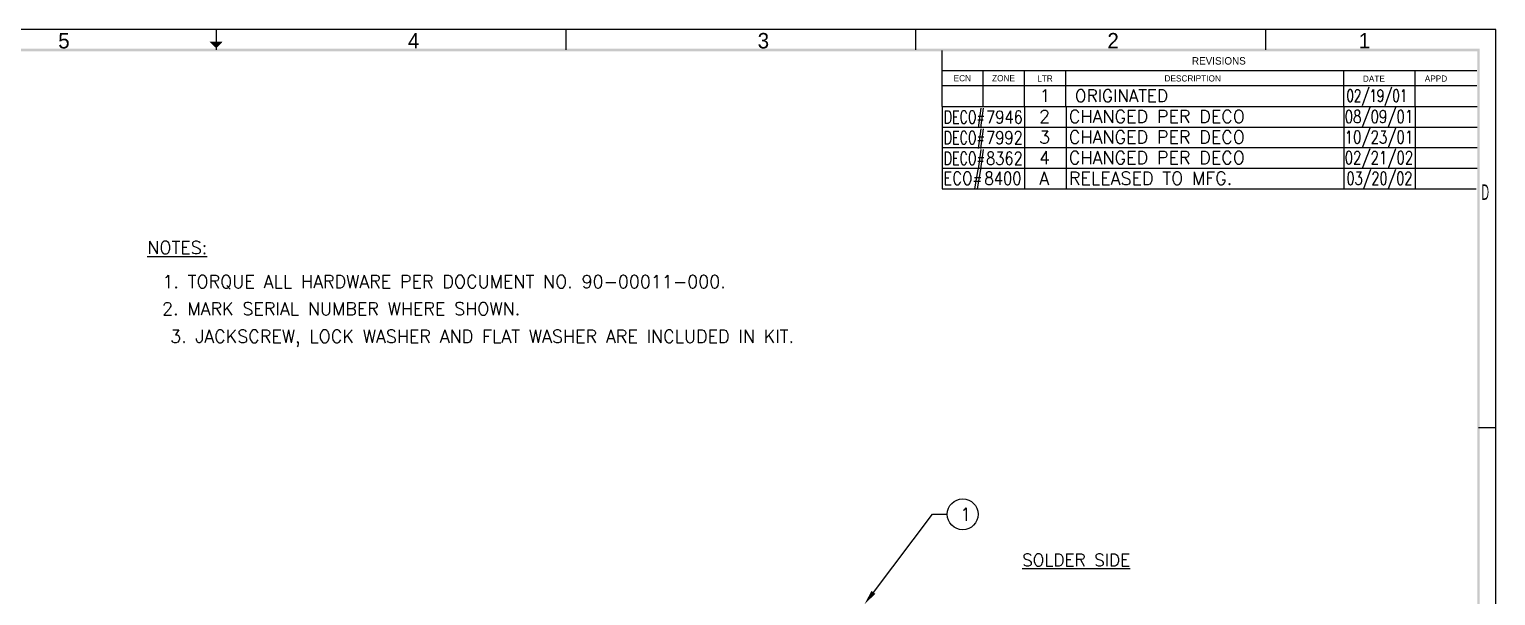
# Model space of a CAD drawing. Extents: x 0 to 31.8, y 0 to 20.
# Drawn here: x 13.98 to 31.8, y 13.13 to 20 of the extents above; entities that cross this region are included whole.
import ezdxf
from ezdxf.enums import TextEntityAlignment as Align

# ---------------------------------------------------------------- set-up
doc = ezdxf.new("R2010")
doc.units = 0
doc.header["$LTSCALE"] = 0.25
doc.header["$MEASUREMENT"] = 0
for name, color, linetype in [('DIMS', 1, 'CONTINUOUS'), ('FORMAT', 3, 'CONTINUOUS'), ('NOTES', 4, 'CONTINUOUS'), ('OBJECT', 2, 'CONTINUOUS'), ('TITLE1', 6, 'CONTINUOUS')]:
    doc.layers.add(name, color=color, linetype=linetype)
doc.styles.add('RMS156', font='ROMANS', dxfattribs={"height": 0.156})
doc.styles.add('ROMANS', font='romans.shx')
doc.styles.add('SM2', font='TXT', dxfattribs={"width": 0.5})

# ---------------------------------------------------------------- blocks, each defined once
blk = doc.blocks.new('DDWG')
at = {"layer": 'FORMAT'}
for p, q in [((31.8, 20), (0, 20)), ((16.251, 20), (16.251, 19.75)), ((20.501, 20), (20.501, 19.75)), ((24.751, 20), (24.751, 19.75)), ((29.001, 20), (29.001, 19.75)), ((31.8, 0), (31.8, 20)), ((25.073, 19.065), (25.073, 19.745)), ((31.573, 19.495), (25.073, 19.495)), ((25.573, 19.065), (25.573, 19.495)), ((26.073, 19.065), (26.073, 19.495)), ((26.578, 19.065), (26.578, 19.495)), ((29.953, 19.065), (29.953, 19.495)), ((30.823, 19.065), (30.823, 19.495)), ((31.573, 19.315), (25.073, 19.315)), ((31.794, 15.166), (31.59, 15.166))]:
    blk.add_line(p, q, dxfattribs=at)
blk.add_solid([(16.172, 19.849), (16.328, 19.849), (16.252, 19.771)], dxfattribs=at)
for points in [[(31.606, 19.735), (31.606, 19.765), (0.276, 19.735), (0.276, 19.765)], [(31.576, 0.235), (31.606, 0.235), (31.576, 19.765), (31.606, 19.765)]]:
    blk.add_trace(points, dxfattribs=at)
for s, p in [('3', (22.901, 19.769)), ('2', (27.151, 19.769)), ('5', (14.401, 19.769)), ('4', (18.651, 19.769)), ('1', (30.206, 19.769))]:
    blk.add_text(s, height=0.187, dxfattribs=at).set_placement(p, align=Align.CENTER)
for s, height, p in [('REVISIONS', 0.09, (28.436, 19.618)), ('ECN', 0.075, (25.319, 19.407)), ('ZONE', 0.075, (25.819, 19.407)), ('LTR', 0.075, (26.323, 19.404)), ('DESCRIPTION', 0.075, (28.118, 19.405)), ('DATE', 0.075, (30.32, 19.401)), ('APPD', 0.075, (31.075, 19.403))]:
    blk.add_text(s, height=height, dxfattribs=at).set_placement(p, align=Align.MIDDLE)
at = {"layer": 'FORMAT', "style": 'ROMANS'}
blk.add_text('ORIGINATED', height=0.15, dxfattribs=at).set_placement((26.687, 19.119))
at = {"layer": 'FORMAT', "style": 'SM2', "width": 0.5}
blk.add_text('D', height=0.187, dxfattribs=at).set_placement((31.674, 17.931), align=Align.CENTER)
at = {"layer": 'TITLE1', "style": 'ROMANS', "flags": 8}
for tag, height, p in [('XX', 0.15, (26.31, 19.119)), ('XX', 0.093, (25.092, 1.574)), ('XX', 0.093, (25.075, 1.427)), ('XX/XX', 0.075, (25.05, 1.264))]:
    blk.add_attdef(tag, text='', height=height, dxfattribs=at).set_placement(p, align=Align.CENTER)
at = {"layer": 'TITLE1', "style": 'ROMANS', "width": 0.718171, "flags": 8}
blk.add_attdef('XX/XX/XX', text='', height=0.15, dxfattribs=at).set_placement((29.981, 19.11), (30.807, 19.11), align=Align.FIT)
at = {"layer": 'TITLE1', "color": 6, "style": 'ROMANS'}
for tag, p, height in [('XXXXXX', (29.834, 2.321), 0.125), ('XX-XXXXX-XXX', (28.456, 0.571), 0.188)]:
    blk.add_attdef(tag, p, '', height=height, dxfattribs=at)
at = {"layer": 'TITLE1', "style": 'ROMANS'}
for tag, p, height in [('XXXXXXX', (25.435, 1.893), 0.1), ('XX/XX/XX', (26.845, 1.893), 0.1), ('XXXXXXXX', (23.667, 0.819), 0.09), ('XXXXXXXX', (23.664, 0.673), 0.09), ('XXXXXXXX', (23.665, 0.332), 0.09), ('XXXXXXX', (25.474, 0.31), 0.125), ('X', (30.307, 0.304), 0.125)]:
    blk.add_attdef(tag, p, '', height=height, dxfattribs=at)
at = {"layer": 'TITLE1', "style": 'ROMANS', "flags": 8}
for tag, p, height in [('XXXXX', (23.98, 1.586), 0.093), ('XXXXXXXX', (25.435, 1.529), 0.1), ('XX/XX/XX', (26.845, 1.529), 0.1), ('XXXXX', (23.972, 1.427), 0.093), ('XXXXX', (23.972, 1.256), 0.093)]:
    blk.add_attdef(tag, p, '', height=height, dxfattribs=at)
at = {"layer": 'TITLE1', "color": 6, "style": 'ROMANS'}
for tag, p in [('XXXXXXXXXXXXXXXX', (29.295, 1.31)), ('XXXXXXXXXXXXXXXXXXXX', (29.649, 1.021)), ('XX', (31.205, 0.571))]:
    blk.add_attdef(tag, text='', height=0.188, dxfattribs=at).set_placement(p, align=Align.CENTER)
at = {"layer": 'TITLE1', "style": 'ROMANS'}
for tag, p in [('XXXXX', (28.377, 0.304)), ('X', (30.794, 0.304))]:
    blk.add_attdef(tag, text='', height=0.125, dxfattribs=at).set_placement(p, align=Align.CENTER)
blk = doc.blocks.new('DREVBLK')
at = {"layer": 'FORMAT'}
for p, q in [((0, 0), (6.5, 0)), ((0, 0), (0, -0.25)), ((1, 0), (1, -0.25)), ((1.505, 0), (1.505, -0.25)), ((4.88, 0), (4.88, -0.25)), ((5.75, 0), (5.75, -0.25)), ((0, -0.25), (6.5, -0.25))]:
    blk.add_line(p, q, dxfattribs=at)
at = {"layer": 'NOTES', "style": 'RMS156', "width": 0.665567}
blk.add_text('DECO#', height=0.156, dxfattribs=at).set_placement((0.019, -0.208), (0.519, -0.208), align=Align.FIT)
at = {"layer": 'NOTES', "style": 'RMS156'}
for tag, width, p, p2 in [('DECO#', 0.594976, (0.534, -0.208), (0.98, -0.208)), ('DATE', 1.55607, (4.892, -0.201), (5.724, -0.201))]:
    blk.add_attdef(tag, text='', height=0.156, dxfattribs=dict(at, width=width)).set_placement(p, p2, align=Align.FIT)
blk.add_attdef('REV.', text='', height=0.156, dxfattribs=at).set_placement((1.245, -0.201), align=Align.CENTER)
blk.add_attdef('DESCRIPTION', (1.54, -0.2), '', height=0.156, dxfattribs=at)
blk = doc.blocks.new('crevblkECO')
at = {"layer": 'FORMAT'}
for p, q in [((0, 0), (6.489, 0)), ((0, 0), (0, -0.25)), ((1, 0), (1, -0.25)), ((1.505, 0), (1.505, -0.25)), ((4.88, 0), (4.88, -0.25)), ((5.75, 0), (5.75, -0.25)), ((0, -0.25), (6.489, -0.25))]:
    blk.add_line(p, q, dxfattribs=at)
at = {"layer": 'NOTES', "style": 'RMS156', "width": 0.799279}
blk.add_text('ECO#', height=0.156, dxfattribs=at).set_placement((0.014, -0.2), (0.489, -0.2), align=Align.FIT)
at = {"layer": 'NOTES', "style": 'RMS156'}
for tag, width, p, p2 in [('ECO#', 0.786713, (0.514, -0.2), (0.964, -0.2)), ('DATE', 1.495726, (4.914, -0.2), (5.714, -0.2))]:
    blk.add_attdef(tag, text='', height=0.156, dxfattribs=dict(at, width=width)).set_placement(p, p2, align=Align.FIT)
blk.add_attdef('REV.', text='', height=0.156, dxfattribs=at).set_placement((1.239, -0.2), align=Align.CENTER)
blk.add_attdef('DESCRIPTION', (1.539, -0.2), '', height=0.156, dxfattribs=at)

msp = doc.modelspace()

# ---------------------------------------------------------------- linework, layer by layer
at = {"layer": 'DIMS', "color": 1, "linetype": 'Continuous'}
for p, q in [((24.2381, 13.1671), (24.9559, 14.115)), ((24.9559, 14.115), (25.1359, 14.115))]:
    msp.add_line(p, q, dxfattribs=at)
at = {"layer": 'DIMS', "color": 1}
msp.add_circle((25.3234, 14.115), 0.1875, dxfattribs=at)
at = {"layer": 'DIMS', "color": 1, "linetype": 'Continuous'}
msp.add_solid([(24.262, 13.149), (24.2141, 13.1852), (24.1294, 13.0236)], dxfattribs=at)
at = {"layer": 'FORMAT'}
msp.add_line((25.0735, 19.065), (31.5755, 19.065), dxfattribs=at)

# ---------------------------------------------------------------- block references
msp.add_blockref('DDWG', (0, 0), dxfattribs=at)
at = {"layer": 'OBJECT'}
ref = msp.add_blockref('DREVBLK', (25.0735, 19.065), dxfattribs=at)
ref.add_attrib('DECO#', '7946', dxfattribs={"layer": 'NOTES', "height": 0.156, "style": 'RMS156', "width": 0.780423}).set_placement((25.6072, 18.8567), (26.0536, 18.8567), align=Align.FIT)
ref.add_attrib('REV.', '2', dxfattribs={"layer": 'NOTES', "height": 0.156, "style": 'RMS156'}).set_placement((26.318, 18.8641), align=Align.CENTER)
ref.add_attrib('DESCRIPTION', 'CHANGED PER DECO', (26.6136, 18.8646), dxfattribs={"layer": 'NOTES', "height": 0.156, "style": 'RMS156'})
ref.add_attrib('DATE', '08/09/01', dxfattribs={"layer": 'NOTES', "height": 0.156, "style": 'RMS156', "width": 0.72282}).set_placement((29.9653, 18.864), (30.7976, 18.864), align=Align.FIT)
ref = msp.add_blockref('DREVBLK', (25.0735, 18.815), dxfattribs=at)
ref.add_attrib('DECO#', '7992', dxfattribs={"layer": 'NOTES', "height": 0.156, "style": 'RMS156', "width": 0.780423}).set_placement((25.6072, 18.6067), (26.0536, 18.6067), align=Align.FIT)
ref.add_attrib('REV.', '3', dxfattribs={"layer": 'NOTES', "height": 0.156, "style": 'RMS156'}).set_placement((26.318, 18.6141), align=Align.CENTER)
ref.add_attrib('DESCRIPTION', 'CHANGED PER DECO', (26.6136, 18.6146), dxfattribs={"layer": 'NOTES', "height": 0.156, "style": 'RMS156'})
ref.add_attrib('DATE', '10/23/01', dxfattribs={"layer": 'NOTES', "height": 0.156, "style": 'RMS156', "width": 0.72282}).set_placement((29.9653, 18.614), (30.7976, 18.614), align=Align.FIT)
ref = msp.add_blockref('DREVBLK', (25.0735, 18.565), dxfattribs=at)
ref.add_attrib('DECO#', '8362', dxfattribs={"layer": 'NOTES', "height": 0.156, "style": 'RMS156', "width": 0.780423}).set_placement((25.6072, 18.3567), (26.0536, 18.3567), align=Align.FIT)
ref.add_attrib('REV.', '4', dxfattribs={"layer": 'NOTES', "height": 0.156, "style": 'RMS156'}).set_placement((26.318, 18.3641), align=Align.CENTER)
ref.add_attrib('DESCRIPTION', 'CHANGED PER DECO', (26.6136, 18.3646), dxfattribs={"layer": 'NOTES', "height": 0.156, "style": 'RMS156'})
ref.add_attrib('DATE', '02/21/02', dxfattribs={"layer": 'NOTES', "height": 0.156, "style": 'RMS156', "width": 0.695882}).set_placement((29.9653, 18.364), (30.7976, 18.364), align=Align.FIT)
ref = msp.add_blockref('crevblkECO', (25.0735, 18.315), dxfattribs=at)
ref.add_attrib('ECO#', '8400', dxfattribs={"layer": 'NOTES', "height": 0.156, "style": 'RMS156', "width": 0.786713}).set_placement((25.5878, 18.115), (26.0378, 18.115), align=Align.FIT)
ref.add_attrib('REV.', 'A', dxfattribs={"layer": 'NOTES', "height": 0.156, "style": 'RMS156'}).set_placement((26.3128, 18.115), align=Align.CENTER)
ref.add_attrib('DESCRIPTION', 'RELEASED TO MFG.', (26.6128, 18.115), dxfattribs={"layer": 'NOTES', "height": 0.156, "style": 'RMS156'})
ref.add_attrib('DATE', '03/20/02', dxfattribs={"layer": 'NOTES', "height": 0.156, "style": 'RMS156', "width": 0.668896}).set_placement((29.9878, 18.115), (30.7878, 18.115), align=Align.FIT)

# ---------------------------------------------------------------- texts
at = {"layer": 'DIMS', "style": 'ROMANS'}
msp.add_text('%%USOLDER SIDE', height=0.15, dxfattribs=at).set_placement((26.7014, 13.5608), align=Align.MIDDLE_CENTER)
at = {"layer": 'DIMS', "color": 1, "insert": (25.2927, 14.115), "char_height": 0.156, "attachment_point": 4, "style": 'ROMANS'}
msp.add_mtext('\\A1;1', dxfattribs=at)
at = {"layer": 'NOTES', "style": 'ROMANS'}
for s, p in [('%%uNOTES:', (15.4135, 17.2739)), ('  1. TORQUE ALL HARDWARE PER DOCUMENT NO. 90-00011-000.', (15.3833, 16.8608)), ('  2. MARK SERIAL NUMBER WHERE SHOWN.', (15.3794, 16.5309)), ('3. JACKSCREW, LOCK WASHER AND FLAT WASHER ARE INCLUDED IN KIT.', (15.6916, 16.1957))]:
    msp.add_text(s, height=0.156, dxfattribs=at).set_placement(p)
at = {"layer": 'OBJECT', "style": 'ROMANS'}
msp.add_text('1', height=0.15, dxfattribs=at).set_placement((26.2579, 19.121))
at = {"layer": 'OBJECT', "style": 'ROMANS', "width": 0.7}
msp.add_text('02/19/01', height=0.15, dxfattribs=at).set_placement((29.9869, 19.121))

doc.saveas('drawing.dxf')
